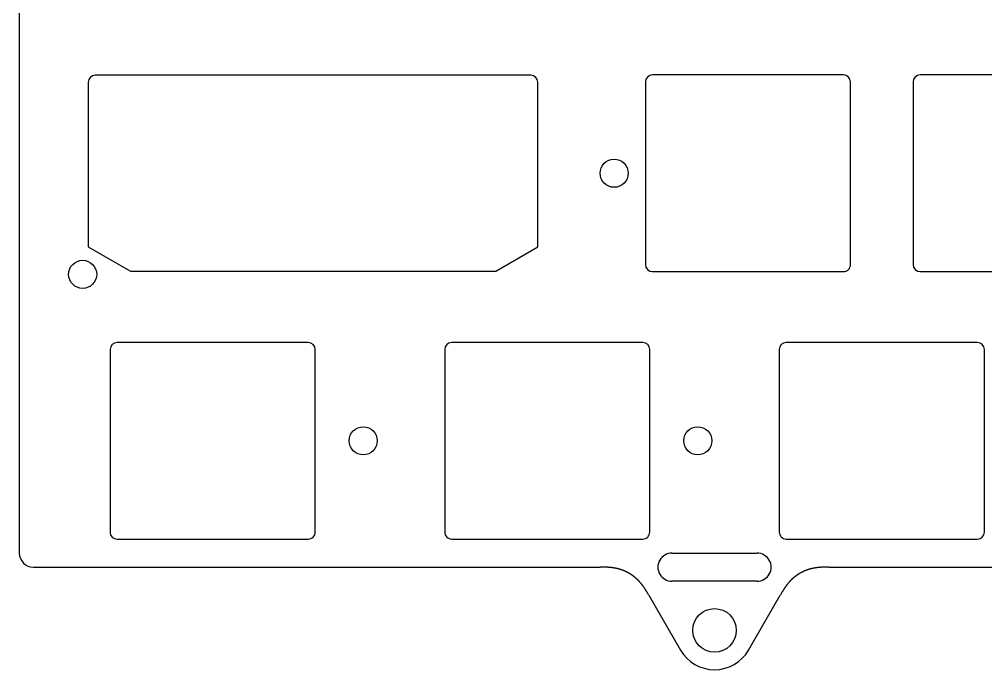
# Model space of a CAD drawing. Header units: millimetres. Extents: x -9 to 276, y -92 to 16.
# Drawn here: x -9 to 59.8, y -92.5 to -46.2 of the extents above; entities that cross this region are included whole.
import ezdxf

# ---------------------------------------------------------------- set-up
doc = ezdxf.new("R2010")
doc.units = ezdxf.units.MM
doc.layers.get('0').update_dxf_attribs({"linetype": 'CONTINUOUS'})
doc.layers.add('Edge.Cuts', color=53, linetype='CONTINUOUS', true_color=0xc8a339)

msp = doc.modelspace()

# ---------------------------------------------------------------- linework, layer by layer
msp.add_lwpolyline([(-4.09375, -50.675), (-4.09375, -62.393), (-1.09375, -64.125), (24.90625, -64.125), (27.90625, -62.393), (27.90625, -50.675, 0.414213562), (27.40625, -50.175), (-3.59375, -50.175, 0.414212391)], format="xyb", close=True)
for centre in [(33.3375, -57.15), (-4.49375, -64.35)]:
    msp.add_circle(centre, 1)
at = {"layer": 'Edge.Cuts', "linetype": 'CONTINUOUS'}
for p, q in [((-9, 8), (-9, -84.2)), ((49.6625, -50.15), (36.0625, -50.15)), ((68.7125, -50.15), (55.1125, -50.15)), ((35.5625, -50.65), (35.5625, -63.65)), ((50.1625, -63.65), (50.1625, -50.65)), ((54.6125, -50.65), (54.6125, -63.65)), ((36.0625, -64.15), (49.6625, -64.15)), ((55.1125, -64.15), (68.7125, -64.15)), ((37.450012, -84.2), (43.512487, -84.2)), ((-8, -85.2), (32.340611, -85.2)), ((32.373517, -85.200003), (32.340611, -85.2)), ((32.421548, -85.200038), (32.373517, -85.200003)), ((32.461283, -85.200126), (32.421548, -85.200038)), ((32.49654, -85.200269), (32.461283, -85.200126)), ((32.528874, -85.20047), (32.49654, -85.200269)), ((32.5591, -85.20073), (32.528874, -85.20047)), ((32.58771, -85.201049), (32.5591, -85.20073)), ((32.615026, -85.201427), (32.58771, -85.201049)), ((32.641277, -85.201866), (32.615026, -85.201427)), ((32.666627, -85.202365), (32.641277, -85.201866)), ((32.691205, -85.202926), (32.666627, -85.202365)), ((32.715109, -85.203547), (32.691205, -85.202926)), ((32.738419, -85.20423), (32.715109, -85.203547)), ((32.761199, -85.204974), (32.738419, -85.20423)), ((32.783503, -85.20578), (32.761199, -85.204974)), ((32.805377, -85.206648), (32.783503, -85.20578)), ((32.826858, -85.207578), (32.805377, -85.206648)), ((32.847979, -85.20857), (32.826858, -85.207578)), ((32.86877, -85.209625), (32.847979, -85.20857)), ((32.889255, -85.210742), (32.86877, -85.209625)), ((32.909456, -85.211922), (32.889255, -85.210742)), ((32.929393, -85.213165), (32.909456, -85.211922)), ((32.949083, -85.214471), (32.929393, -85.213165)), ((32.968542, -85.21584), (32.949083, -85.214471)), ((32.987784, -85.217273), (32.968542, -85.21584)), ((33.006821, -85.218769), (32.987784, -85.217273)), ((33.025665, -85.220329), (33.006821, -85.218769)), ((33.044327, -85.221952), (33.025665, -85.220329)), ((33.062815, -85.22364), (33.044327, -85.221952)), ((33.08114, -85.225392), (33.062815, -85.22364)), ((33.09931, -85.227208), (33.08114, -85.225392)), ((33.117331, -85.229088), (33.09931, -85.227208)), ((33.13521, -85.231033), (33.117331, -85.229088)), ((33.152955, -85.233043), (33.13521, -85.231033)), ((33.170571, -85.235118), (33.152955, -85.233043)), ((33.188064, -85.237258), (33.170571, -85.235118)), ((33.20544, -85.239463), (33.188064, -85.237258)), ((33.222702, -85.241733), (33.20544, -85.239463)), ((33.239856, -85.244069), (33.222702, -85.241733)), ((33.256906, -85.246471), (33.239856, -85.244069)), ((33.273857, -85.248938), (33.256906, -85.246471)), ((33.290711, -85.251472), (33.273857, -85.248938)), ((33.307473, -85.254072), (33.290711, -85.251472)), ((33.324146, -85.256738), (33.307473, -85.254072)), ((33.340734, -85.259471), (33.324146, -85.256738)), ((33.357239, -85.26227), (33.340734, -85.259471)), ((33.373664, -85.265137), (33.357239, -85.26227)), ((33.390013, -85.268071), (33.373664, -85.265137)), ((33.406288, -85.271072), (33.390013, -85.268071)), ((33.422492, -85.27414), (33.406288, -85.271072)), ((33.438626, -85.277276), (33.422492, -85.27414)), ((33.454694, -85.28048), (33.438626, -85.277276)), ((33.470697, -85.283753), (33.454694, -85.28048)), ((33.486638, -85.287093), (33.470697, -85.283753)), ((33.502519, -85.290503), (33.486638, -85.287093)), ((47.481202, -85.286049), (47.468262, -85.288795)), ((47.494124, -85.28336), (47.481202, -85.286049)), ((47.507028, -85.280728), (47.494124, -85.28336)), ((47.519915, -85.278151), (47.507028, -85.280728)), ((47.532783, -85.27563), (47.519915, -85.278151)), ((47.545633, -85.273164), (47.532783, -85.27563)), ((47.558466, -85.270753), (47.545633, -85.273164)), ((47.57128, -85.268394), (47.558466, -85.270753)), ((47.584076, -85.266089), (47.57128, -85.268394)), ((47.596854, -85.263836), (47.584076, -85.266089)), ((47.609614, -85.261635), (47.596854, -85.263836)), ((47.622355, -85.259485), (47.609614, -85.261635)), ((47.635078, -85.257386), (47.622355, -85.259485)), ((47.647783, -85.255337), (47.635078, -85.257386)), ((47.660469, -85.253337), (47.647783, -85.255337)), ((47.673137, -85.251386), (47.660469, -85.253337)), ((47.685786, -85.249483), (47.673137, -85.251386)), ((47.698416, -85.247627), (47.685786, -85.249483)), ((47.711028, -85.245819), (47.698416, -85.247627)), ((47.723621, -85.244057), (47.711028, -85.245819)), ((47.736195, -85.242341), (47.723621, -85.244057)), ((47.74875, -85.240669), (47.736195, -85.242341)), ((47.761286, -85.239043), (47.74875, -85.240669)), ((47.773804, -85.23746), (47.761286, -85.239043)), ((47.786302, -85.235921), (47.773804, -85.23746)), ((47.798782, -85.234424), (47.786302, -85.235921)), ((47.811242, -85.23297), (47.798782, -85.234424)), ((47.823683, -85.231557), (47.811242, -85.23297)), ((47.836105, -85.230185), (47.823683, -85.231557)), ((47.848508, -85.228854), (47.836105, -85.230185)), ((47.860892, -85.227562), (47.848508, -85.228854)), ((47.873256, -85.22631), (47.860892, -85.227562)), ((47.8856, -85.225095), (47.873256, -85.22631)), ((47.897926, -85.223919), (47.8856, -85.225095)), ((47.910231, -85.22278), (47.897926, -85.223919)), ((47.922517, -85.221678), (47.910231, -85.22278)), ((47.934784, -85.220612), (47.922517, -85.221678)), ((47.947031, -85.219582), (47.934784, -85.220612)), ((47.959258, -85.218586), (47.947031, -85.219582)), ((47.971465, -85.217625), (47.959258, -85.218586)), ((47.983652, -85.216698), (47.971465, -85.217625)), ((47.99582, -85.215804), (47.983652, -85.216698)), ((48.007968, -85.214942), (47.99582, -85.215804)), ((48.020095, -85.214112), (48.007968, -85.214942)), ((48.032203, -85.213313), (48.020095, -85.214112)), ((48.04429, -85.212545), (48.032203, -85.213313)), ((48.056358, -85.211808), (48.04429, -85.212545)), ((48.068405, -85.211099), (48.056358, -85.211808)), ((48.080432, -85.21042), (48.068405, -85.211099)), ((48.092439, -85.209769), (48.080432, -85.21042)), ((48.104425, -85.209146), (48.092439, -85.209769)), ((48.116391, -85.208549), (48.104425, -85.209146)), ((48.128336, -85.20798), (48.116391, -85.208549)), ((48.140261, -85.207436), (48.128336, -85.20798)), ((48.152165, -85.206917), (48.140261, -85.207436)), ((48.164049, -85.206423), (48.152165, -85.206917)), ((48.175912, -85.205953), (48.164049, -85.206423)), ((48.187754, -85.205507), (48.175912, -85.205953)), ((48.199576, -85.205084), (48.187754, -85.205507)), ((48.211376, -85.204683), (48.199576, -85.205084)), ((48.223156, -85.204303), (48.211376, -85.204683)), ((48.234915, -85.203945), (48.223156, -85.204303)), ((48.25837, -85.203289), (48.234915, -85.203945)), ((48.28174, -85.20271), (48.25837, -85.203289)), ((48.305026, -85.202203), (48.28174, -85.20271)), ((48.328226, -85.201764), (48.305026, -85.202203)), ((48.351341, -85.201387), (48.328226, -85.201764)), ((48.37437, -85.201069), (48.351341, -85.201387)), ((48.397312, -85.200803), (48.37437, -85.201069)), ((48.420167, -85.200585), (48.397312, -85.200803)), ((48.442936, -85.200411), (48.420167, -85.200585)), ((48.465616, -85.200275), (48.442936, -85.200411)), ((48.488208, -85.200173), (48.465616, -85.200275)), ((48.510712, -85.2001), (48.488208, -85.200173)), ((48.533127, -85.200051), (48.510712, -85.2001)), ((48.577688, -85.200006), (48.533127, -85.200051)), ((48.621888, -85.2), (48.577688, -85.200006)), ((48.621888, -85.2), (218.078111, -85.2)), ((33.518341, -85.29398), (33.502519, -85.290503)), ((33.534107, -85.297527), (33.518341, -85.29398)), ((33.549819, -85.301143), (33.534107, -85.297527)), ((33.565477, -85.304829), (33.549819, -85.301143)), ((33.581084, -85.308584), (33.565477, -85.304829)), ((33.596642, -85.312409), (33.581084, -85.308584)), ((33.612152, -85.316304), (33.596642, -85.312409)), ((33.627615, -85.32027), (33.612152, -85.316304)), ((33.643034, -85.324306), (33.627615, -85.32027)), ((33.658408, -85.328413), (33.643034, -85.324306)), ((33.673741, -85.332591), (33.658408, -85.328413)), ((33.689032, -85.33684), (33.673741, -85.332591)), ((33.704284, -85.341161), (33.689032, -85.33684)), ((33.719497, -85.345554), (33.704284, -85.341161)), ((33.734674, -85.350019), (33.719497, -85.345554)), ((33.749814, -85.354557), (33.734674, -85.350019)), ((33.764919, -85.359167), (33.749814, -85.354557)), ((33.77999, -85.36385), (33.764919, -85.359167)), ((33.780644, -85.364055), (33.77999, -85.36385)), ((33.788181, -85.36643), (33.780644, -85.364055)), ((33.79571, -85.368824), (33.788181, -85.36643)), ((33.803231, -85.371236), (33.79571, -85.368824)), ((33.810744, -85.373666), (33.803231, -85.371236)), ((33.818249, -85.376115), (33.810744, -85.373666)), ((33.825746, -85.378583), (33.818249, -85.376115)), ((33.833236, -85.381069), (33.825746, -85.378583)), ((33.840717, -85.383573), (33.833236, -85.381069)), ((33.84819, -85.386095), (33.840717, -85.383573)), ((33.855655, -85.388636), (33.84819, -85.386095)), ((33.863112, -85.391196), (33.855655, -85.388636)), ((33.87056, -85.393773), (33.863112, -85.391196)), ((33.878001, -85.396369), (33.87056, -85.393773)), ((33.885433, -85.398984), (33.878001, -85.396369)), ((33.892858, -85.401617), (33.885433, -85.398984)), ((33.900274, -85.404268), (33.892858, -85.401617)), ((33.907682, -85.406937), (33.900274, -85.404268)), ((33.915081, -85.409624), (33.907682, -85.406937)), ((33.922472, -85.41233), (33.915081, -85.409624)), ((33.929855, -85.415054), (33.922472, -85.41233)), ((33.93723, -85.417797), (33.929855, -85.415054)), ((33.944596, -85.420557), (33.93723, -85.417797)), ((33.951954, -85.423336), (33.944596, -85.420557)), ((33.959303, -85.426133), (33.951954, -85.423336)), ((33.966644, -85.428948), (33.959303, -85.426133)), ((33.973977, -85.431781), (33.966644, -85.428948)), ((33.981301, -85.434633), (33.973977, -85.431781)), ((33.988616, -85.437503), (33.981301, -85.434633)), ((33.995923, -85.44039), (33.988616, -85.437503)), ((34.003222, -85.443296), (33.995923, -85.44039)), ((34.010512, -85.44622), (34.003222, -85.443296)), ((34.017793, -85.449162), (34.010512, -85.44622)), ((34.025065, -85.452123), (34.017793, -85.449162)), ((34.032329, -85.455101), (34.025065, -85.452123)), ((34.039585, -85.458097), (34.032329, -85.455101)), ((34.046831, -85.461111), (34.039585, -85.458097)), ((34.054069, -85.464144), (34.046831, -85.461111)), ((34.061298, -85.467194), (34.054069, -85.464144)), ((34.068518, -85.470263), (34.061298, -85.467194)), ((34.07573, -85.473349), (34.068518, -85.470263)), ((34.082933, -85.476453), (34.07573, -85.473349)), ((34.090126, -85.479576), (34.082933, -85.476453)), ((34.097312, -85.482716), (34.090126, -85.479576)), ((34.104488, -85.485874), (34.097312, -85.482716)), ((34.111655, -85.48905), (34.104488, -85.485874)), ((34.118813, -85.492244), (34.111655, -85.48905)), ((34.125962, -85.495456), (34.118813, -85.492244)), ((34.133102, -85.498686), (34.125962, -85.495456)), ((34.140234, -85.501934), (34.133102, -85.498686)), ((34.147356, -85.5052), (34.140234, -85.501934)), ((34.154469, -85.508483), (34.147356, -85.5052)), ((34.161573, -85.511784), (34.154469, -85.508483)), ((34.168668, -85.515103), (34.161573, -85.511784)), ((34.175754, -85.51844), (34.168668, -85.515103)), ((34.182831, -85.521795), (34.175754, -85.51844)), ((34.189898, -85.525167), (34.182831, -85.521795)), ((34.196956, -85.528558), (34.189898, -85.525167)), ((34.204005, -85.531966), (34.196956, -85.528558)), ((34.211045, -85.535391), (34.204005, -85.531966)), ((34.218075, -85.538835), (34.211045, -85.535391)), ((34.225097, -85.542296), (34.218075, -85.538835)), ((34.232108, -85.545775), (34.225097, -85.542296)), ((34.239111, -85.549271), (34.232108, -85.545775)), ((34.246104, -85.552786), (34.239111, -85.549271)), ((34.253088, -85.556317), (34.246104, -85.552786)), ((34.260062, -85.559867), (34.253088, -85.556317)), ((34.267027, -85.563434), (34.260062, -85.559867)), ((34.273982, -85.567019), (34.267027, -85.563434)), ((34.280928, -85.570621), (34.273982, -85.567019)), ((34.287864, -85.574241), (34.280928, -85.570621)), ((34.294791, -85.577879), (34.287864, -85.574241)), ((34.301708, -85.581534), (34.294791, -85.577879)), ((34.308616, -85.585206), (34.301708, -85.581534)), ((34.315514, -85.588897), (34.308616, -85.585206)), ((34.322402, -85.592604), (34.315514, -85.588897)), ((34.329281, -85.596329), (34.322402, -85.592604)), ((34.33615, -85.600072), (34.329281, -85.596329)), ((34.343009, -85.603832), (34.33615, -85.600072)), ((34.349859, -85.60761), (34.343009, -85.603832)), ((34.356698, -85.611405), (34.349859, -85.60761)), ((34.363528, -85.615218), (34.356698, -85.611405)), ((34.370348, -85.619048), (34.363528, -85.615218)), ((34.377159, -85.622895), (34.370348, -85.619048)), ((34.383959, -85.62676), (34.377159, -85.622895)), ((34.39075, -85.630642), (34.383959, -85.62676)), ((34.39753, -85.634542), (34.39075, -85.630642)), ((34.404301, -85.638459), (34.39753, -85.634542)), ((34.411062, -85.642393), (34.404301, -85.638459)), ((34.417813, -85.646344), (34.411062, -85.642393)), ((34.424553, -85.650313), (34.417813, -85.646344)), ((34.431284, -85.654299), (34.424553, -85.650313)), ((34.438005, -85.658303), (34.431284, -85.654299)), ((34.444715, -85.662324), (34.438005, -85.658303)), ((34.451416, -85.666362), (34.444715, -85.662324)), ((34.458106, -85.670417), (34.451416, -85.666362)), ((34.464787, -85.67449), (34.458106, -85.670417)), ((34.471457, -85.678579), (34.464787, -85.67449)), ((34.478116, -85.682686), (34.471457, -85.678579)), ((34.484766, -85.68681), (34.478116, -85.682686)), ((34.491405, -85.690952), (34.484766, -85.68681)), ((34.498034, -85.69511), (34.491405, -85.690952)), ((34.504653, -85.699286), (34.498034, -85.69511)), ((34.511262, -85.703479), (34.504653, -85.699286)), ((34.51786, -85.707688), (34.511262, -85.703479)), ((34.524448, -85.711915), (34.51786, -85.707688)), ((34.531025, -85.71616), (34.524448, -85.711915)), ((34.537592, -85.720421), (34.531025, -85.71616)), ((34.544148, -85.724699), (34.537592, -85.720421)), ((34.550694, -85.728994), (34.544148, -85.724699)), ((34.55723, -85.733307), (34.550694, -85.728994)), ((34.563755, -85.737636), (34.55723, -85.733307)), ((34.570269, -85.741982), (34.563755, -85.737636)), ((34.576773, -85.746346), (34.570269, -85.741982)), ((34.583267, -85.750726), (34.576773, -85.746346)), ((34.589749, -85.755123), (34.583267, -85.750726)), ((34.596222, -85.759538), (34.589749, -85.755123)), ((34.602683, -85.763969), (34.596222, -85.759538)), ((34.609134, -85.768417), (34.602683, -85.763969)), ((34.615574, -85.772882), (34.609134, -85.768417)), ((34.622003, -85.777364), (34.615574, -85.772882)), ((34.628422, -85.781863), (34.622003, -85.777364)), ((34.634829, -85.786379), (34.628422, -85.781863)), ((34.641226, -85.790911), (34.634829, -85.786379)), ((34.647613, -85.795461), (34.641226, -85.790911)), ((34.653988, -85.800027), (34.647613, -85.795461)), ((34.660352, -85.80461), (34.653988, -85.800027)), ((34.666706, -85.80921), (34.660352, -85.80461)), ((34.673048, -85.813826), (34.666706, -85.80921)), ((34.67938, -85.81846), (34.673048, -85.813826)), ((34.685701, -85.82311), (34.67938, -85.81846)), ((34.69201, -85.827777), (34.685701, -85.82311)), ((34.698309, -85.83246), (34.69201, -85.827777)), ((34.704597, -85.837161), (34.698309, -85.83246)), ((34.710873, -85.841878), (34.704597, -85.837161)), ((34.717139, -85.846611), (34.710873, -85.841878)), ((34.723393, -85.851362), (34.717139, -85.846611)), ((34.729636, -85.856129), (34.723393, -85.851362)), ((34.735868, -85.860913), (34.729636, -85.856129)), ((34.742089, -85.865713), (34.735868, -85.860913)), ((34.748299, -85.87053), (34.742089, -85.865713)), ((34.754497, -85.875363), (34.748299, -85.87053)), ((34.760684, -85.880213), (34.754497, -85.875363)), ((34.76686, -85.88508), (34.760684, -85.880213)), ((34.773025, -85.889963), (34.76686, -85.88508)), ((34.779178, -85.894863), (34.773025, -85.889963)), ((34.78532, -85.899779), (34.779178, -85.894863)), ((34.79145, -85.904712), (34.78532, -85.899779)), ((34.797569, -85.909662), (34.79145, -85.904712)), ((34.803677, -85.914627), (34.797569, -85.909662)), ((34.809773, -85.91961), (34.803677, -85.914627)), ((34.815858, -85.924608), (34.809773, -85.91961)), ((34.821931, -85.929623), (34.815858, -85.924608)), ((34.827993, -85.934655), (34.821931, -85.929623)), ((34.834043, -85.939703), (34.827993, -85.934655)), ((34.845023, -85.948931), (34.834043, -85.939703)), ((34.855928, -85.958183), (34.845023, -85.948931)), ((34.86676, -85.96746), (34.855928, -85.958183)), ((34.877518, -85.97676), (34.86676, -85.96746)), ((46.090572, -85.971913), (46.084615, -85.977075)), ((46.096541, -85.966767), (46.090572, -85.971913)), ((46.102521, -85.961638), (46.096541, -85.966767)), ((46.108513, -85.956524), (46.102521, -85.961638)), ((46.114517, -85.951427), (46.108513, -85.956524)), ((46.120533, -85.946347), (46.114517, -85.951427)), ((46.12656, -85.941282), (46.120533, -85.946347)), ((46.132599, -85.936234), (46.12656, -85.941282)), ((46.13865, -85.931202), (46.132599, -85.936234)), ((46.144712, -85.926187), (46.13865, -85.931202)), ((46.150786, -85.921188), (46.144712, -85.926187)), ((46.156871, -85.916205), (46.150786, -85.921188)), ((46.162968, -85.911239), (46.156871, -85.916205)), ((46.169077, -85.906289), (46.162968, -85.911239)), ((46.175197, -85.901355), (46.169077, -85.906289)), ((46.181328, -85.896438), (46.175197, -85.901355)), ((46.187471, -85.891538), (46.181328, -85.896438)), ((46.193626, -85.886653), (46.187471, -85.891538)), ((46.199791, -85.881786), (46.193626, -85.886653)), ((46.205969, -85.876935), (46.199791, -85.881786)), ((46.212157, -85.8721), (46.205969, -85.876935)), ((46.218357, -85.867282), (46.212157, -85.8721)), ((46.224568, -85.86248), (46.218357, -85.867282)), ((46.230791, -85.857695), (46.224568, -85.86248)), ((46.237025, -85.852926), (46.230791, -85.857695)), ((46.24327, -85.848174), (46.237025, -85.852926)), ((46.249526, -85.843439), (46.24327, -85.848174)), ((46.255794, -85.83872), (46.249526, -85.843439)), ((46.262072, -85.834018), (46.255794, -85.83872)), ((46.268362, -85.829332), (46.262072, -85.834018)), ((46.274663, -85.824664), (46.268362, -85.829332)), ((46.280975, -85.820011), (46.274663, -85.824664)), ((46.287299, -85.815376), (46.280975, -85.820011)), ((46.293633, -85.810757), (46.287299, -85.815376)), ((46.299978, -85.806155), (46.293633, -85.810757)), ((46.306334, -85.801569), (46.299978, -85.806155)), ((46.312702, -85.797), (46.306334, -85.801569)), ((46.31908, -85.792448), (46.312702, -85.797)), ((46.325469, -85.787913), (46.31908, -85.792448)), ((46.331869, -85.783395), (46.325469, -85.787913)), ((46.33828, -85.778893), (46.331869, -85.783395)), ((46.344702, -85.774408), (46.33828, -85.778893)), ((46.351135, -85.76994), (46.344702, -85.774408)), ((46.357579, -85.765489), (46.351135, -85.76994)), ((46.364033, -85.761055), (46.357579, -85.765489)), ((46.370498, -85.756637), (46.364033, -85.761055)), ((46.376974, -85.752236), (46.370498, -85.756637)), ((46.383461, -85.747853), (46.376974, -85.752236)), ((46.389958, -85.743486), (46.383461, -85.747853)), ((46.396466, -85.739136), (46.389958, -85.743486)), ((46.402985, -85.734803), (46.396466, -85.739136)), ((46.409514, -85.730487), (46.402985, -85.734803)), ((46.416054, -85.726188), (46.409514, -85.730487)), ((46.422605, -85.721905), (46.416054, -85.726188)), ((46.429166, -85.71764), (46.422605, -85.721905)), ((46.435737, -85.713392), (46.429166, -85.71764)), ((46.44232, -85.709161), (46.435737, -85.713392)), ((46.448912, -85.704947), (46.44232, -85.709161)), ((46.455515, -85.70075), (46.448912, -85.704947)), ((46.462129, -85.69657), (46.455515, -85.70075)), ((46.468753, -85.692407), (46.462129, -85.69657)), ((46.475387, -85.688261), (46.468753, -85.692407)), ((46.482032, -85.684132), (46.475387, -85.688261)), ((46.488687, -85.680021), (46.482032, -85.684132)), ((46.495353, -85.675926), (46.488687, -85.680021)), ((46.502029, -85.671849), (46.495353, -85.675926)), ((46.508715, -85.667789), (46.502029, -85.671849)), ((46.515411, -85.663746), (46.508715, -85.667789)), ((46.522117, -85.65972), (46.515411, -85.663746)), ((46.528834, -85.655711), (46.522117, -85.65972)), ((46.535561, -85.65172), (46.528834, -85.655711)), ((46.542298, -85.647745), (46.535561, -85.65172)), ((46.549046, -85.643788), (46.542298, -85.647745)), ((46.555803, -85.639849), (46.549046, -85.643788)), ((46.56257, -85.635926), (46.555803, -85.639849)), ((46.569348, -85.632021), (46.56257, -85.635926)), ((46.576135, -85.628133), (46.569348, -85.632021)), ((46.582933, -85.624263), (46.576135, -85.628133)), ((46.58974, -85.62041), (46.582933, -85.624263)), ((46.596558, -85.616574), (46.58974, -85.62041)), ((46.603385, -85.612755), (46.596558, -85.616574)), ((46.610223, -85.608954), (46.603385, -85.612755)), ((46.61707, -85.60517), (46.610223, -85.608954)), ((46.623927, -85.601404), (46.61707, -85.60517)), ((46.630794, -85.597655), (46.623927, -85.601404)), ((46.637671, -85.593923), (46.630794, -85.597655)), ((46.644558, -85.590209), (46.637671, -85.593923)), ((46.651454, -85.586512), (46.644558, -85.590209)), ((46.65836, -85.582833), (46.651454, -85.586512)), ((46.665276, -85.579172), (46.65836, -85.582833)), ((46.672202, -85.575527), (46.665276, -85.579172)), ((46.679137, -85.571901), (46.672202, -85.575527)), ((46.686082, -85.568291), (46.679137, -85.571901)), ((46.693037, -85.5647), (46.686082, -85.568291)), ((46.700001, -85.561126), (46.693037, -85.5647)), ((46.706975, -85.557569), (46.700001, -85.561126)), ((46.713958, -85.55403), (46.706975, -85.557569)), ((46.720951, -85.550509), (46.713958, -85.55403)), ((46.727953, -85.547005), (46.720951, -85.550509)), ((46.734965, -85.543519), (46.727953, -85.547005)), ((46.741986, -85.54005), (46.734965, -85.543519)), ((46.749017, -85.536599), (46.741986, -85.54005)), ((46.756057, -85.533166), (46.749017, -85.536599)), ((46.763107, -85.529751), (46.756057, -85.533166)), ((46.770166, -85.526353), (46.763107, -85.529751)), ((46.777234, -85.522973), (46.770166, -85.526353)), ((46.784311, -85.51961), (46.777234, -85.522973)), ((46.791398, -85.516265), (46.784311, -85.51961)), ((46.798495, -85.512938), (46.791398, -85.516265)), ((46.8056, -85.509629), (46.798495, -85.512938)), ((46.812714, -85.506338), (46.8056, -85.509629)), ((46.819838, -85.503064), (46.812714, -85.506338)), ((46.826971, -85.499808), (46.819838, -85.503064)), ((46.834113, -85.49657), (46.826971, -85.499808)), ((46.841265, -85.49335), (46.834113, -85.49657)), ((46.848425, -85.490148), (46.841265, -85.49335)), ((46.855594, -85.486963), (46.848425, -85.490148)), ((46.862773, -85.483796), (46.855594, -85.486963)), ((46.86996, -85.480648), (46.862773, -85.483796)), ((46.877157, -85.477517), (46.86996, -85.480648)), ((46.884362, -85.474404), (46.877157, -85.477517)), ((46.891577, -85.471309), (46.884362, -85.474404)), ((46.8988, -85.468231), (46.891577, -85.471309)), ((46.906032, -85.465172), (46.8988, -85.468231)), ((46.913273, -85.462131), (46.906032, -85.465172)), ((46.920523, -85.459108), (46.913273, -85.462131)), ((46.927782, -85.456103), (46.920523, -85.459108)), ((46.93505, -85.453115), (46.927782, -85.456103)), ((46.942326, -85.450146), (46.93505, -85.453115)), ((46.949611, -85.447195), (46.942326, -85.450146)), ((46.956905, -85.444262), (46.949611, -85.447195)), ((46.964208, -85.441347), (46.956905, -85.444262)), ((46.971519, -85.43845), (46.964208, -85.441347)), ((46.978839, -85.435571), (46.971519, -85.43845)), ((46.986168, -85.43271), (46.978839, -85.435571)), ((46.993505, -85.429867), (46.986168, -85.43271)), ((47.00085, -85.427042), (46.993505, -85.429867)), ((47.008205, -85.424236), (47.00085, -85.427042)), ((47.015568, -85.421448), (47.008205, -85.424236)), ((47.022939, -85.418677), (47.015568, -85.421448)), ((47.030319, -85.415925), (47.022939, -85.418677)), ((47.037707, -85.413192), (47.030319, -85.415925)), ((47.045104, -85.410476), (47.037707, -85.413192)), ((47.058586, -85.405581), (47.045104, -85.410476)), ((47.072051, -85.400763), (47.058586, -85.405581)), ((47.0855, -85.396021), (47.072051, -85.400763)), ((47.098933, -85.391354), (47.0855, -85.396021)), ((47.11235, -85.386762), (47.098933, -85.391354)), ((47.125751, -85.382244), (47.11235, -85.386762)), ((47.139135, -85.377799), (47.125751, -85.382244)), ((47.152502, -85.373427), (47.139135, -85.377799)), ((47.165854, -85.369127), (47.152502, -85.373427)), ((47.179188, -85.364899), (47.165854, -85.369127)), ((47.192506, -85.360742), (47.179188, -85.364899)), ((47.205808, -85.356656), (47.192506, -85.360742)), ((47.219093, -85.352639), (47.205808, -85.356656)), ((47.232361, -85.348692), (47.219093, -85.352639)), ((47.245612, -85.344813), (47.232361, -85.348692)), ((47.258846, -85.341002), (47.245612, -85.344813)), ((47.272064, -85.337259), (47.258846, -85.341002)), ((47.285264, -85.333583), (47.272064, -85.337259)), ((47.298448, -85.329973), (47.285264, -85.333583)), ((47.311614, -85.326428), (47.298448, -85.329973)), ((47.324763, -85.322949), (47.311614, -85.326428)), ((47.337896, -85.319534), (47.324763, -85.322949)), ((47.351011, -85.316182), (47.337896, -85.319534)), ((47.364108, -85.312894), (47.351011, -85.316182)), ((47.377189, -85.309669), (47.364108, -85.312894)), ((47.390252, -85.306506), (47.377189, -85.309669)), ((47.403297, -85.303404), (47.390252, -85.306506)), ((47.416325, -85.300363), (47.403297, -85.303404)), ((47.429336, -85.297382), (47.416325, -85.300363)), ((47.442329, -85.294461), (47.429336, -85.297382)), ((47.455304, -85.291598), (47.442329, -85.294461)), ((47.468262, -85.288795), (47.455304, -85.291598)), ((34.888203, -85.986083), (34.877518, -85.97676)), ((34.898816, -85.995429), (34.888203, -85.986083)), ((34.909358, -86.004797), (34.898816, -85.995429)), ((34.919828, -86.014188), (34.909358, -86.004797)), ((34.930227, -86.023601), (34.919828, -86.014188)), ((34.940556, -86.033035), (34.930227, -86.023601)), ((34.950815, -86.04249), (34.940556, -86.033035)), ((34.961005, -86.051967), (34.950815, -86.04249)), ((34.971125, -86.061463), (34.961005, -86.051967)), ((34.981178, -86.07098), (34.971125, -86.061463)), ((34.991163, -86.080516), (34.981178, -86.07098)), ((35.00108, -86.090072), (34.991163, -86.080516)), ((35.01093, -86.099647), (35.00108, -86.090072)), ((35.020714, -86.109241), (35.01093, -86.099647)), ((35.030433, -86.118853), (35.020714, -86.109241)), ((35.040086, -86.128484), (35.030433, -86.118853)), ((35.049674, -86.138131), (35.040086, -86.128484)), ((35.059197, -86.147797), (35.049674, -86.138131)), ((35.068657, -86.157479), (35.059197, -86.147797)), ((35.078053, -86.167178), (35.068657, -86.157479)), ((35.087387, -86.176893), (35.078053, -86.167178)), ((35.096658, -86.186624), (35.087387, -86.176893)), ((35.105867, -86.196371), (35.096658, -86.186624)), ((35.115014, -86.206133), (35.105867, -86.196371)), ((35.124101, -86.21591), (35.115014, -86.206133)), ((35.133128, -86.225702), (35.124101, -86.21591)), ((35.142094, -86.235508), (35.133128, -86.225702)), ((35.151001, -86.245328), (35.142094, -86.235508)), ((35.159849, -86.255161), (35.151001, -86.245328)), ((35.168639, -86.265007), (35.159849, -86.255161)), ((35.177371, -86.274867), (35.168639, -86.265007)), ((35.186045, -86.284739), (35.177371, -86.274867)), ((35.194662, -86.294623), (35.186045, -86.284739)), ((35.203223, -86.304518), (35.194662, -86.294623)), ((35.211728, -86.314426), (35.203223, -86.304518)), ((35.220177, -86.324344), (35.211728, -86.314426)), ((35.228572, -86.334273), (35.220177, -86.324344)), ((35.236912, -86.344213), (35.228572, -86.334273)), ((35.245198, -86.354163), (35.236912, -86.344213)), ((35.25343, -86.364122), (35.245198, -86.354163)), ((35.26161, -86.374091), (35.25343, -86.364122)), ((35.269737, -86.384069), (35.26161, -86.374091)), ((35.277812, -86.394055), (35.269737, -86.384069)), ((35.285835, -86.40405), (35.277812, -86.394055)), ((35.293808, -86.414053), (35.285835, -86.40405)), ((35.30173, -86.424063), (35.293808, -86.414053)), ((35.309602, -86.434081), (35.30173, -86.424063)), ((35.317424, -86.444106), (35.309602, -86.434081)), ((35.325198, -86.454137), (35.317424, -86.444106)), ((35.332923, -86.464175), (35.325198, -86.454137)), ((35.3406, -86.474219), (35.332923, -86.464175)), ((35.348229, -86.484268), (35.3406, -86.474219)), ((35.355811, -86.494322), (35.348229, -86.484268)), ((35.363347, -86.504381), (35.355811, -86.494322)), ((35.370837, -86.514445), (35.363347, -86.504381)), ((35.378281, -86.524513), (35.370837, -86.514445)), ((35.38568, -86.534585), (35.378281, -86.524513)), ((35.393034, -86.54466), (35.38568, -86.534585)), ((35.400345, -86.554739), (35.393034, -86.54466)), ((35.407612, -86.56482), (35.400345, -86.554739)), ((35.414835, -86.574904), (35.407612, -86.56482)), ((35.422017, -86.58499), (35.414835, -86.574904)), ((35.429156, -86.595077), (35.422017, -86.58499)), ((35.436253, -86.605166), (35.429156, -86.595077)), ((35.443309, -86.615256), (35.436253, -86.605166)), ((35.450325, -86.625347), (35.443309, -86.615256)), ((35.457301, -86.635439), (35.450325, -86.625347)), ((35.464237, -86.64553), (35.457301, -86.635439)), ((35.471134, -86.655621), (35.464237, -86.64553)), ((35.477992, -86.665711), (35.471134, -86.655621)), ((43.512487, -86.2), (37.450012, -86.2)), ((45.485468, -86.664119), (45.474553, -86.680287)), ((45.496329, -86.648172), (45.485468, -86.664119)), ((45.507144, -86.632433), (45.496329, -86.648172)), ((45.517917, -86.616894), (45.507144, -86.632433)), ((45.528654, -86.601544), (45.517917, -86.616894)), ((45.53936, -86.586376), (45.528654, -86.601544)), ((45.550039, -86.571382), (45.53936, -86.586376)), ((45.560697, -86.556555), (45.550039, -86.571382)), ((45.571336, -86.541888), (45.560697, -86.556555)), ((45.58196, -86.527377), (45.571336, -86.541888)), ((45.592573, -86.513014), (45.58196, -86.527377)), ((45.603178, -86.498795), (45.592573, -86.513014)), ((45.613778, -86.484715), (45.603178, -86.498795)), ((45.624375, -86.47077), (45.613778, -86.484715)), ((45.634973, -86.456956), (45.624375, -86.47077)), ((45.645573, -86.443268), (45.634973, -86.456956)), ((45.656178, -86.429703), (45.645573, -86.443268)), ((45.66679, -86.416257), (45.656178, -86.429703)), ((45.677411, -86.402928), (45.66679, -86.416257)), ((45.688044, -86.389711), (45.677411, -86.402928)), ((45.698689, -86.376605), (45.688044, -86.389711)), ((45.70935, -86.363606), (45.698689, -86.376605)), ((45.720027, -86.350712), (45.70935, -86.363606)), ((45.730722, -86.33792), (45.720027, -86.350712)), ((45.741437, -86.325228), (45.730722, -86.33792)), ((45.752174, -86.312634), (45.741437, -86.325228)), ((45.762933, -86.300136), (45.752174, -86.312634)), ((45.773716, -86.287731), (45.762933, -86.300136)), ((45.784525, -86.275418), (45.773716, -86.287731)), ((45.795361, -86.263194), (45.784525, -86.275418)), ((45.806224, -86.251059), (45.795361, -86.263194)), ((45.817117, -86.239011), (45.806224, -86.251059)), ((45.82804, -86.227047), (45.817117, -86.239011)), ((45.838995, -86.215167), (45.82804, -86.227047)), ((45.849982, -86.203368), (45.838995, -86.215167)), ((45.861003, -86.19165), (45.849982, -86.203368)), ((45.872059, -86.180011), (45.861003, -86.19165)), ((45.883151, -86.16845), (45.872059, -86.180011)), ((45.894279, -86.156966), (45.883151, -86.16845)), ((45.905445, -86.145557), (45.894279, -86.156966)), ((45.916649, -86.134222), (45.905445, -86.145557)), ((45.927893, -86.122961), (45.916649, -86.134222)), ((45.939178, -86.111772), (45.927893, -86.122961)), ((45.950504, -86.100653), (45.939178, -86.111772)), ((45.961872, -86.089605), (45.950504, -86.100653)), ((45.973283, -86.078627), (45.961872, -86.089605)), ((45.984738, -86.067716), (45.973283, -86.078627)), ((45.996238, -86.056873), (45.984738, -86.067716)), ((46.007783, -86.046097), (45.996238, -86.056873)), ((46.019374, -86.035386), (46.007783, -86.046097)), ((46.019877, -86.034924), (46.019374, -86.035386)), ((46.025702, -86.029584), (46.019877, -86.034924)), ((46.031539, -86.024261), (46.025702, -86.029584)), ((46.037389, -86.018953), (46.031539, -86.024261)), ((46.04325, -86.013662), (46.037389, -86.018953)), ((46.049124, -86.008387), (46.04325, -86.013662)), ((46.055009, -86.003128), (46.049124, -86.008387)), ((46.060907, -85.997885), (46.055009, -86.003128)), ((46.066816, -85.992658), (46.060907, -85.997885)), ((46.072737, -85.987447), (46.066816, -85.992658)), ((46.07867, -85.982253), (46.072737, -85.987447)), ((46.084615, -85.977075), (46.07867, -85.982253)), ((35.484812, -86.6758), (35.477992, -86.665711)), ((35.491595, -86.685888), (35.484812, -86.6758)), ((35.49834, -86.695974), (35.491595, -86.685888)), ((35.505049, -86.706058), (35.49834, -86.695974)), ((35.511722, -86.71614), (35.505049, -86.706058)), ((35.518359, -86.726219), (35.511722, -86.71614)), ((35.52496, -86.736295), (35.518359, -86.726219)), ((35.531528, -86.746368), (35.52496, -86.736295)), ((35.53806, -86.756436), (35.531528, -86.746368)), ((35.54456, -86.766501), (35.53806, -86.756436)), ((35.551026, -86.776561), (35.54456, -86.766501)), ((35.557459, -86.786616), (35.551026, -86.776561)), ((35.563861, -86.796667), (35.557459, -86.786616)), ((35.57023, -86.806711), (35.563861, -86.796667)), ((35.576568, -86.81675), (35.57023, -86.806711)), ((35.582876, -86.826783), (35.576568, -86.81675)), ((35.589154, -86.836809), (35.582876, -86.826783)), ((35.595401, -86.846828), (35.589154, -86.836809)), ((35.60162, -86.85684), (35.595401, -86.846828)), ((35.60781, -86.866844), (35.60162, -86.85684)), ((35.620105, -86.886828), (35.60781, -86.866844)), ((35.632292, -86.906778), (35.620105, -86.886828)), ((35.644373, -86.926691), (35.632292, -86.906778)), ((35.656354, -86.946563), (35.644373, -86.926691)), ((35.668237, -86.966393), (35.656354, -86.946563)), ((35.680028, -86.986177), (35.668237, -86.966393)), ((35.691729, -87.005913), (35.680028, -86.986177)), ((35.703345, -87.025598), (35.691729, -87.005913)), ((35.71488, -87.045228), (35.703345, -87.025598)), ((35.726338, -87.064802), (35.71488, -87.045228)), ((35.737722, -87.084317), (35.726338, -87.064802)), ((35.749037, -87.103769), (35.737722, -87.084317)), ((35.760287, -87.123156), (35.749037, -87.103769)), ((35.782606, -87.161725), (35.760287, -87.123156)), ((35.804712, -87.2), (35.782606, -87.161725)), ((35.804712, -87.2), (38.056379, -91.1)), ((42.906121, -91.1), (45.157787, -87.2)), ((45.174237, -87.171513), (45.157787, -87.2)), ((45.198284, -87.129933), (45.174237, -87.171513)), ((45.218228, -87.095565), (45.198284, -87.129933)), ((45.235981, -87.065102), (45.218228, -87.095565)), ((45.252322, -87.0372), (45.235981, -87.065102)), ((45.26766, -87.011153), (45.252322, -87.0372)), ((45.282241, -86.986536), (45.26766, -87.011153)), ((45.296227, -86.963068), (45.282241, -86.986536)), ((45.309733, -86.940554), (45.296227, -86.963068)), ((45.322841, -86.918849), (45.309733, -86.940554)), ((45.335615, -86.897844), (45.322841, -86.918849)), ((45.348105, -86.877453), (45.335615, -86.897844)), ((45.360351, -86.857608), (45.348105, -86.877453)), ((45.372386, -86.838252), (45.360351, -86.857608)), ((45.384236, -86.819339), (45.372386, -86.838252)), ((45.395924, -86.800829), (45.384236, -86.819339)), ((45.40747, -86.782691), (45.395924, -86.800829)), ((45.41889, -86.764895), (45.40747, -86.782691)), ((45.430199, -86.747417), (45.41889, -86.764895)), ((45.441409, -86.730235), (45.430199, -86.747417)), ((45.452532, -86.71333), (45.441409, -86.730235)), ((45.463577, -86.696686), (45.452532, -86.71333)), ((45.474553, -86.680287), (45.463577, -86.696686))]:
    msp.add_line(p, q, dxfattribs=at)
at = {"layer": 'Edge.Cuts', "linetype": 'Continuous'}
for p, q in [((11.5625, -69.2), (-2.037499, -69.2)), ((35.375, -69.2), (21.775, -69.2)), ((59.1875, -69.2), (45.5875, -69.2)), ((-2.5375, -69.700001), (-2.5375, -82.699999)), ((12.0625, -82.7), (12.0625, -69.7)), ((21.275, -69.7), (21.275, -82.7)), ((35.875, -82.7), (35.875, -69.7)), ((45.0875, -69.7), (45.0875, -82.7)), ((59.6875, -82.7), (59.6875, -69.7)), ((-2.037499, -83.2), (11.5625, -83.2)), ((21.775, -83.2), (35.375, -83.2)), ((45.5875, -83.2), (59.1875, -83.2))]:
    msp.add_line(p, q, dxfattribs=at)
at = {"layer": 'Edge.Cuts'}
for centre, radius in [((15.478125, -76.2), 1), ((39.290625, -76.2), 1), ((40.48125, -89.7), 1.55)]:
    msp.add_circle(centre, radius, dxfattribs=at)
for centre, radius, start, end in [((36.06264, -50.65006), 0.50014, 90.01603826, 179.99312643), ((49.6625, -50.65), 0.5, 0, 90), ((55.1126, -50.6501), 0.5001, 90.01145499, 179.98854314), ((36.0625, -63.65), 0.5, -180, -90), ((49.6626, -63.6501), 0.4999, -90.01146333, 0.01146145), ((55.1125, -63.65), 0.5, -180, -90), ((-2.037478, -69.700041), 0.500022, 90.00240623, 179.99541654), ((11.562522, -69.700041), 0.500041, 0.00469846, 90.00252081), ((21.775022, -69.700041), 0.500022, 90.00252081, 179.99530195), ((35.375022, -69.700041), 0.500041, 0.00469846, 90.00252081), ((45.587522, -69.700041), 0.500022, 90.00252081, 179.99530195), ((59.187522, -69.700041), 0.500041, 0.00469846, 90.00252081), ((-2.037478, -82.700041), 0.499959, 179.99518737, 269.99759338), ((11.562522, -82.700041), 0.499978, 269.99747878, 0.00469846), ((21.775022, -82.700041), 0.499959, 179.99530195, 269.99747878), ((35.375022, -82.700041), 0.499978, 269.99747878, 0.00469846), ((45.587522, -82.700041), 0.499959, 179.99530195, 269.99747878), ((59.187522, -82.700041), 0.499978, 269.99747878, 0.00469846), ((-8, -84.200001), 0.999999, -180.0000573, -90), ((37.45, -85.200001), 0.999999, -270.00068755, -89.99931245), ((43.5125, -85.200001), 1.000001, -90.00074485, 90.00074484), ((40.48125, -89.7), 2.8, -149.99999866, -30.00000134)]:
    msp.add_arc(centre, radius, start, end, dxfattribs=at)

doc.saveas('drawing.dxf')
